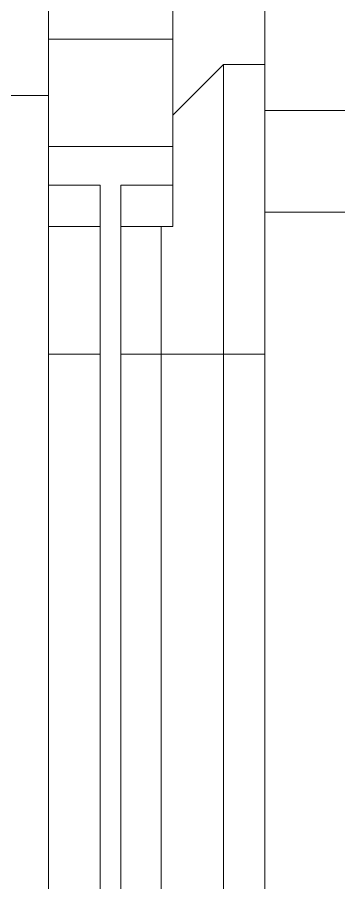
# Model space of a CAD drawing. Header units: centimetres. Extents: x 405464 to 563355, y 50011 to 66875.
# Drawn here: x 512105.61 to 512110.53, y 53202.2 to 53215.47 of the extents above; entities that cross this region are included whole.
import ezdxf

# ---------------------------------------------------------------- set-up
doc = ezdxf.new("R2010")
doc.units = ezdxf.units.CM
doc.linetypes.add('DASHED2', pattern=[9.525, 6.35, -3.175])
doc.layers.get('0').update_dxf_attribs({"lineweight": 9})
doc.layers.add('0-KRCN-MİMARİ-220526', color=8, linetype='Continuous', lineweight=9)
doc.layers.add('03__ASM_ALL_CURVES', color=7, linetype='Continuous')
doc.layers.add('DV_alçıpanel_duvar_yeni', color=1, linetype='Continuous', lineweight=20, true_color=0xff0000)

# ---------------------------------------------------------------- blocks, each defined once
blk = doc.blocks.new('A$C64829d13')
at = {"color": 8, "linetype": 'Continuous'}
for p, q in [((150.434, 85.8492), (150.434, 90.9508)), ((150.0026, 86.0724), (150.0026, 90.8765)), ((150.2896, 89.769), (150.2896, 87.031)), ((150.3308, 87.031), (150.3308, 89.769)), ((150.0852, 87.3681), (150.0852, 89.4319)), ((150.209, 89.4319), (150.209, 87.3681)), ((150.0852, 87.3681), (150.0026, 87.3681)), ((150.209, 87.3681), (150.0852, 87.3681)), ((150.0852, 87.3681), (150.0852, 86.7903)), ((150.2896, 87.3681), (150.209, 87.3681)), ((150.209, 87.1135), (150.209, 87.3681)), ((150.434, 87.3681), (150.3308, 87.3681)), ((150.2896, 87.1135), (150.1864, 87.1135)), ((150.1864, 85.8952), (150.1864, 87.1135)), ((150.434, 87.1135), (150.3308, 87.1135)), ((150.0026, 87.0849), (149.8375, 87.0849)), ((150.1864, 87.031), (150.2896, 87.031)), ((150.3308, 87.031), (150.434, 87.031)), ((150.434, 86.9541), (150.1864, 86.9541)), ((150.0852, 86.7903), (150.1864, 86.8915)), ((149.8375, 86.8826), (150.0026, 86.8826)), ((150.5413, 86.8521), (150.434, 86.8521)), ((150.0026, 86.7903), (150.0852, 86.7903)), ((150.1864, 86.7399), (150.434, 86.7399))]:
    blk.add_line(p, q, dxfattribs=at)
for radius, start, end in [(0.8668, 136.0011, 332.1522), (0.847, 136.1884, 332.383)]:
    blk.add_arc((149.6841, 86.2537), radius, start, end, dxfattribs=at)
at = {"layer": '03__ASM_ALL_CURVES', "color": 8, "linetype": 'DASHED2', "ltscale": 10}
blk.add_circle((153.4, 131.3), 45.5, dxfattribs=at)
blk.add_arc((153.4, 45.5), 45.5, 109.45227, 22.04551, dxfattribs=at)
blk = doc.blocks.new('A$C9e52caec')
at = {"layer": 'DV_alçıpanel_duvar_yeni', "color": 8, "xscale": 7.692307692308199, "yscale": 7.692307692308199, "zscale": 7.692307692308199, "rotation": 180}
blk.add_blockref('A$C64829d13', (8905, 1620), dxfattribs=at)

msp = doc.modelspace()

# ---------------------------------------------------------------- block references
at = {"layer": '0-KRCN-MİMARİ-220526', "rotation": 359.999999999997}
msp.add_blockref('A$C9e52caec', (504358.269, 52262.368, 73.999), dxfattribs=at)

doc.saveas('drawing.dxf')
